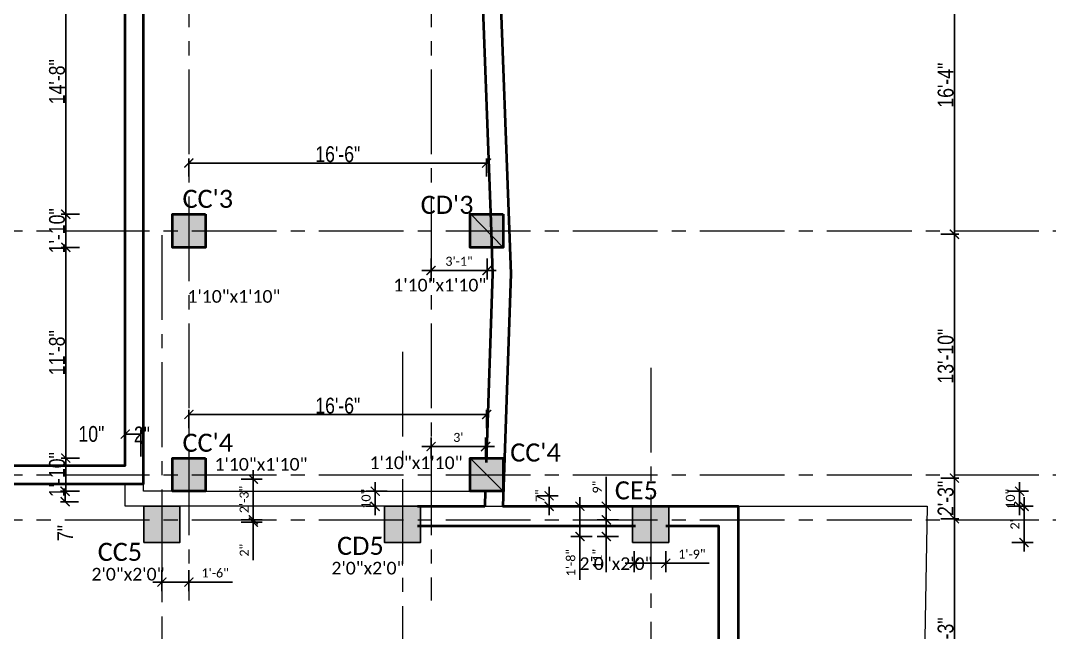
# Model space of a CAD drawing. Header units: inches. Extents: x 0 to 162649, y -36601 to -26324.
# Drawn here: x 143935 to 144618, y -31536 to -31130 of the extents above; entities that cross this region are included whole.
import ezdxf

# ---------------------------------------------------------------- set-up
doc = ezdxf.new("R2010")
doc.units = ezdxf.units.IN
doc.header["$MEASUREMENT"] = 0
doc.linetypes.add('CENTER2', pattern=[1.125, 0.75, -0.125, 0.125, -0.125])
for name, color, linetype, lineweight in [('dimention', 1, 'Continuous', 13), ('hatch', 252, 'Continuous', 0), ('Line', 31, 'Continuous', 5), ('OL_AR_Center line', 253, 'CENTER2', 13), ('OL_AR_Hatch', 253, 'Continuous', 0), ('OL_AR_Text', 140, 'Continuous', 5), ('OL_AR_WALL', 255, 'Continuous', 40)]:
    doc.layers.add(name, color=color, linetype=linetype, lineweight=lineweight)
doc.styles.add('1-16 Annotative Text', font='calibri.ttf', dxfattribs={"height": 0.0625})
doc.styles.add('1-8 Annotative Text', font='calibri.ttf', dxfattribs={"height": 0.125})
doc.styles.add('Arial', font='arial.ttf', dxfattribs={"width": 0.8})
doc.dimstyles.new('1-16 Annotative Dimension', dxfattribs={"dimtxt": 0.0625, "dimasz": 0.0625, "dimexe": 0.0625, "dimexo": 0.083333, "dimgap": 0.03125, "dimtad": 1, "dimdec": 0, "dimzin": 0, "dimdsep": 46, "dimlunit": 4, "dimtxsty": '1-16 Annotative Text', "dimblk": 'ARCHTICK', "dimcen": 0.0625, "dimdle": 0.0625, "dimadec": 0, "dimazin": 0, "dimtfac": 1, "dimtdec": 0, "dimtofl": 0, "dimtmove": 0, "dimatfit": 3, "dimfxl": 0.083333, "dimfxlon": 1, "dimtolj": 1, "dimtzin": 0, "dimarcsym": 1})
doc.dimstyles.new('Dim_OLA', dxfattribs={"dimscale": 1.5, "dimtxt": 7, "dimasz": 4, "dimexe": 2, "dimexo": 0.5, "dimgap": 0.3, "dimtad": 1, "dimdec": 0, "dimzin": 0, "dimdsep": 46, "dimlunit": 3, "dimtxsty": 'Arial', "dimblk": 'ARCHTICK', "dimcen": 0.05, "dimadec": 0, "dimazin": 0, "dimtfac": 1, "dimtdec": 0, "dimtix": 1, "dimtmove": 2, "dimatfit": 3, "dimldrblk": 'DOT', "dimfxl": 6, "dimfxlon": 1, "dimtolj": 1, "dimtzin": 0, "dimarcsym": 0})

# ---------------------------------------------------------------- blocks, each defined once
blk = doc.blocks.new('_ArchTick')
at = {"color": 0, "linetype": 'ByBlock', "const_width": 0.15}
blk.add_lwpolyline([(-0.5, -0.5), (0.5, 0.5)], dxfattribs=at)
blk = doc.blocks.new('*D608')
at = {"layer": 'Defpoints', "color": 0, "transparency": 16777216}
for p in [(144014.57, -31404.25), (144004.32, -31425.25), (144014.57, -31447.25)]:
    blk.add_point(p, dxfattribs=at)
at = {"layer": 'OL_AR_Text', "color": 0, "lineweight": -2, "transparency": 16777216}
for p, q in [((144004.32, -31413.25), (144004.32, -31401.25)), ((144014.57, -31413.25), (144014.57, -31401.25)), ((144004.32, -31404.25), (144014.57, -31404.25))]:
    blk.add_line(p, q, dxfattribs=at)
at = {"layer": 'OL_AR_Text', "color": 0, "lineweight": -2, "transparency": 16777216, "xscale": 6, "yscale": 6, "zscale": 6, "rotation": 180}
blk.add_blockref('_ArchTick', (144004.32, -31404.25), dxfattribs=at)
at = {"layer": 'OL_AR_Text', "color": 0, "lineweight": -2, "transparency": 16777216, "xscale": 6, "yscale": 6, "zscale": 6}
blk.add_blockref('_ArchTick', (144014.57, -31404.25), dxfattribs=at)
at = {"layer": 'OL_AR_Text', "color": 0, "transparency": 16777216, "insert": (143981.79, -31404.25), "char_height": 10.5, "attachment_point": 5, "style": 'Arial'}
blk.add_mtext('\\A1;10"', dxfattribs=at)
blk = doc.blocks.new('_Dot')
at = {"color": 0, "linetype": 'ByBlock', "lineweight": -2}
blk.add_line((-0.5, 0), (-1, 0), dxfattribs=at)
at = {"color": 0, "linetype": 'ByBlock', "const_width": 0.5}
blk.add_lwpolyline([(-0.25, 0, 1), (0.25, 0, 1)], format="xyb", close=True, dxfattribs=at)
blk = doc.blocks.new('*D609')
at = {"layer": 'Defpoints', "color": 0, "transparency": 16777216}
for p in [(144016.09, -31410.25), (144014.57, -31447.25), (144016.09, -31449.2)]:
    blk.add_point(p, dxfattribs=at)
at = {"layer": 'OL_AR_Text', "color": 0, "lineweight": -2, "transparency": 16777216}
for p, q in [((144014.57, -31419.25), (144014.57, -31407.25)), ((144014.57, -31410.25), (144016.09, -31410.25)), ((144016.09, -31419.25), (144016.09, -31407.25))]:
    blk.add_line(p, q, dxfattribs=at)
at = {"layer": 'OL_AR_Text', "color": 0, "transparency": 16777216, "insert": (144015.33, -31404.53), "char_height": 10.5, "attachment_point": 5, "style": 'Arial'}
blk.add_mtext('\\A1;2"', dxfattribs=at)
blk = doc.blocks.new('*D610')
at = {"layer": 'Defpoints', "color": 0, "transparency": 16777216}
for p in [(143964.33, -31442.25), (144040.09, -31442.25), (144040.09, -31449.2)]:
    blk.add_point(p, dxfattribs=at)
at = {"layer": 'OL_AR_Text', "color": 0, "lineweight": -2, "transparency": 16777216}
for p, q in [((143973.33, -31442.25), (143961.33, -31442.25)), ((143964.33, -31449.2), (143964.33, -31442.25)), ((143973.33, -31449.2), (143961.33, -31449.2))]:
    blk.add_line(p, q, dxfattribs=at)
at = {"layer": 'OL_AR_Text', "color": 0, "lineweight": -2, "transparency": 16777216, "xscale": 6, "yscale": 6, "zscale": 6}
for p, rotation in [((143964.33, -31442.25), 90), ((143964.33, -31449.2), 270)]:
    blk.add_blockref('_ArchTick', p, dxfattribs=dict(at, rotation=rotation))
at = {"layer": 'OL_AR_Text', "color": 0, "transparency": 16777216, "insert": (143964.33, -31470.02), "char_height": 10.5, "attachment_point": 5, "rotation": 90, "style": 'Arial'}
blk.add_mtext('\\A1;7"', dxfattribs=at)
blk = doc.blocks.new('*D611')
at = {"layer": 'Defpoints', "color": 0, "transparency": 16777216}
for p in [(143964.79, -31420.25), (144035.57, -31420.25), (144040.55, -31442.25)]:
    blk.add_point(p, dxfattribs=at)
at = {"layer": 'OL_AR_Text', "color": 0, "lineweight": -2, "transparency": 16777216}
for p, q in [((143973.79, -31420.25), (143961.79, -31420.25)), ((143964.79, -31442.25), (143964.79, -31420.25)), ((143973.79, -31442.25), (143961.79, -31442.25))]:
    blk.add_line(p, q, dxfattribs=at)
at = {"layer": 'OL_AR_Text', "color": 0, "transparency": 16777216, "insert": (143958.98, -31431.25), "char_height": 10.5, "attachment_point": 5, "rotation": 90, "style": 'Arial'}
blk.add_mtext('\\A1;1\'-10"', dxfattribs=at)
blk = doc.blocks.new('*D612')
at = {"layer": 'Defpoints', "color": 0, "transparency": 16777216}
for p in [(143964.79, -31280.25), (144035.57, -31280.25), (144035.57, -31420.25)]:
    blk.add_point(p, dxfattribs=at)
at = {"layer": 'OL_AR_Text', "color": 0, "lineweight": -2, "transparency": 16777216}
for p, q in [((143973.79, -31280.25), (143961.79, -31280.25)), ((143964.79, -31420.25), (143964.79, -31280.25)), ((143973.79, -31420.25), (143961.79, -31420.25))]:
    blk.add_line(p, q, dxfattribs=at)
at = {"layer": 'OL_AR_Text', "color": 0, "lineweight": -2, "transparency": 16777216, "xscale": 6, "yscale": 6, "zscale": 6}
for p, rotation in [((143964.79, -31280.25), 90), ((143964.79, -31420.25), 270)]:
    blk.add_blockref('_ArchTick', p, dxfattribs=dict(at, rotation=rotation))
at = {"layer": 'OL_AR_Text', "color": 0, "transparency": 16777216, "insert": (143958.98, -31350.25), "char_height": 10.5, "attachment_point": 5, "rotation": 90, "style": 'Arial'}
blk.add_mtext('\\A1;11\'-8"', dxfattribs=at)
blk = doc.blocks.new('*D613')
at = {"layer": 'Defpoints', "color": 0, "transparency": 16777216}
for p in [(143964.79, -31258.25), (144035.57, -31258.25), (144035.57, -31280.25)]:
    blk.add_point(p, dxfattribs=at)
at = {"layer": 'OL_AR_Text', "color": 0, "lineweight": -2, "transparency": 16777216}
for p, q in [((143973.79, -31258.25), (143961.79, -31258.25)), ((143964.79, -31280.25), (143964.79, -31258.25)), ((143973.79, -31280.25), (143961.79, -31280.25))]:
    blk.add_line(p, q, dxfattribs=at)
at = {"layer": 'OL_AR_Text', "color": 0, "transparency": 16777216, "insert": (143958.98, -31269.25), "char_height": 10.5, "attachment_point": 5, "rotation": 90, "style": 'Arial'}
blk.add_mtext('\\A1;1\'-10"', dxfattribs=at)
blk = doc.blocks.new('*D614')
at = {"layer": 'Defpoints', "color": 0, "transparency": 16777216}
for p in [(143964.79, -31082.25), (144035.57, -31082.25), (144035.57, -31258.25)]:
    blk.add_point(p, dxfattribs=at)
at = {"layer": 'OL_AR_Text', "color": 0, "lineweight": -2, "transparency": 16777216}
for p, q in [((143973.79, -31082.25), (143961.79, -31082.25)), ((143964.79, -31258.25), (143964.79, -31082.25)), ((143973.79, -31258.25), (143961.79, -31258.25))]:
    blk.add_line(p, q, dxfattribs=at)
at = {"layer": 'OL_AR_Text', "color": 0, "lineweight": -2, "transparency": 16777216, "xscale": 6, "yscale": 6, "zscale": 6}
for p, rotation in [((143964.79, -31082.25), 90), ((143964.79, -31258.25), 270)]:
    blk.add_blockref('_ArchTick', p, dxfattribs=dict(at, rotation=rotation))
at = {"layer": 'OL_AR_Text', "color": 0, "transparency": 16777216, "insert": (143958.98, -31170.25), "char_height": 10.5, "attachment_point": 5, "rotation": 90, "style": 'Arial'}
blk.add_mtext('\\A1;14\'-8"', dxfattribs=at)
blk = doc.blocks.new('*D620')
at = {"layer": 'Defpoints', "color": 0, "transparency": 16777216}
for p in [(144244.34, -31391.25), (144244.34, -31423.25), (144046.57, -31434.25)]:
    blk.add_point(p, dxfattribs=at)
at = {"layer": 'OL_AR_Text', "color": 0, "lineweight": -2, "transparency": 16777216}
for p, q in [((144046.57, -31400.25), (144046.57, -31388.25)), ((144244.34, -31400.25), (144244.34, -31388.25)), ((144046.57, -31391.25), (144244.34, -31391.25))]:
    blk.add_line(p, q, dxfattribs=at)
at = {"layer": 'OL_AR_Text', "color": 0, "lineweight": -2, "transparency": 16777216, "xscale": 6, "yscale": 6, "zscale": 6, "rotation": 180}
blk.add_blockref('_ArchTick', (144046.57, -31391.25), dxfattribs=at)
at = {"layer": 'OL_AR_Text', "color": 0, "lineweight": -2, "transparency": 16777216, "xscale": 6, "yscale": 6, "zscale": 6}
blk.add_blockref('_ArchTick', (144244.34, -31391.25), dxfattribs=at)
at = {"layer": 'OL_AR_Text', "color": 0, "transparency": 16777216, "insert": (144145.46, -31385.44), "char_height": 10.5, "attachment_point": 5, "style": 'Arial'}
blk.add_mtext('\\A1;16\'-6"', dxfattribs=at)
blk = doc.blocks.new('*D621')
at = {"layer": 'Defpoints', "color": 0, "transparency": 16777216}
for p in [(144244.34, -31224.25), (144244.34, -31258.25), (144046.57, -31269.25)]:
    blk.add_point(p, dxfattribs=at)
at = {"layer": 'OL_AR_Text', "color": 0, "lineweight": -2, "transparency": 16777216}
for p, q in [((144046.57, -31233.25), (144046.57, -31221.25)), ((144046.57, -31224.25), (144244.34, -31224.25)), ((144244.34, -31233.25), (144244.34, -31221.25))]:
    blk.add_line(p, q, dxfattribs=at)
at = {"layer": 'OL_AR_Text', "color": 0, "lineweight": -2, "transparency": 16777216, "xscale": 6, "yscale": 6, "zscale": 6, "rotation": 180}
blk.add_blockref('_ArchTick', (144046.57, -31224.25), dxfattribs=at)
at = {"layer": 'OL_AR_Text', "color": 0, "lineweight": -2, "transparency": 16777216, "xscale": 6, "yscale": 6, "zscale": 6}
blk.add_blockref('_ArchTick', (144244.34, -31224.25), dxfattribs=at)
at = {"layer": 'OL_AR_Text', "color": 0, "transparency": 16777216, "insert": (144145.46, -31218.44), "char_height": 10.5, "attachment_point": 5, "style": 'Arial'}
blk.add_mtext('\\A1;16\'-6"', dxfattribs=at)
blk = doc.blocks.new('*D625')
at = {"layer": 'Defpoints', "color": 0, "transparency": 16777216}
for p in [(144046.57, -31434.25), (144028.63, -31461.25), (144046.57, -31502.61)]:
    blk.add_point(p, dxfattribs=at)
at = {"layer": 'dimention', "color": 0, "lineweight": -2, "transparency": 16777216}
for p, q in [((144028.63, -31494.61), (144028.63, -31508.61)), ((144046.57, -31494.61), (144046.57, -31508.61)), ((144022.63, -31502.61), (144046.57, -31502.61)), ((144046.57, -31502.61), (144075.41, -31502.61))]:
    blk.add_line(p, q, dxfattribs=at)
at = {"layer": 'dimention', "color": 0, "lineweight": -2, "transparency": 16777216, "xscale": 6, "yscale": 6, "zscale": 6, "rotation": 180}
blk.add_blockref('_ArchTick', (144028.63, -31502.61), dxfattribs=at)
at = {"layer": 'dimention', "color": 0, "lineweight": -2, "transparency": 16777216, "xscale": 6, "yscale": 6, "zscale": 6}
blk.add_blockref('_ArchTick', (144046.57, -31502.61), dxfattribs=at)
at = {"layer": 'dimention', "color": 0, "transparency": 16777216, "insert": (144063.99, -31496.54), "char_height": 6, "attachment_point": 5, "style": '1-16 Annotative Text'}
blk.add_mtext('\\A1;1\'-6"', dxfattribs=at)
blk = doc.blocks.new('*D626')
at = {"layer": 'Defpoints', "color": 0, "transparency": 16777216}
for p in [(144233.34, -31442.25), (144170.33, -31452.25), (144176.42, -31452.25)]:
    blk.add_point(p, dxfattribs=at)
at = {"layer": 'dimention', "color": 0, "lineweight": -2, "transparency": 16777216}
for p, q in [((144170.33, -31436.25), (144170.33, -31458.25)), ((144178.33, -31442.25), (144164.33, -31442.25)), ((144170.33, -31452.25), (144164.33, -31452.25))]:
    blk.add_line(p, q, dxfattribs=at)
at = {"layer": 'dimention', "color": 0, "lineweight": -2, "transparency": 16777216, "xscale": 6, "yscale": 6, "zscale": 6}
for p, rotation in [((144170.33, -31442.25), 90), ((144170.33, -31452.25), 270)]:
    blk.add_blockref('_ArchTick', p, dxfattribs=dict(at, rotation=rotation))
at = {"layer": 'dimention', "color": 0, "transparency": 16777216, "insert": (144164.26, -31447.25), "char_height": 6, "attachment_point": 5, "rotation": 90, "style": '1-16 Annotative Text'}
blk.add_mtext('\\A1;10"', dxfattribs=at)
blk = doc.blocks.new('*D628')
at = {"layer": 'Defpoints', "color": 0, "transparency": 16777216}
for p in [(144207.39, -31269.25), (144244.61, -31269.25), (144244.61, -31295.61)]:
    blk.add_point(p, dxfattribs=at)
at = {"layer": 'dimention', "color": 0, "lineweight": -2, "transparency": 16777216}
for p, q in [((144207.39, -31287.61), (144207.39, -31301.61)), ((144244.61, -31287.61), (144244.61, -31301.61)), ((144201.39, -31295.61), (144250.61, -31295.61))]:
    blk.add_line(p, q, dxfattribs=at)
at = {"layer": 'dimention', "color": 0, "lineweight": -2, "transparency": 16777216, "xscale": 6, "yscale": 6, "zscale": 6, "rotation": 180}
blk.add_blockref('_ArchTick', (144207.39, -31295.61), dxfattribs=at)
at = {"layer": 'dimention', "color": 0, "lineweight": -2, "transparency": 16777216, "xscale": 6, "yscale": 6, "zscale": 6}
blk.add_blockref('_ArchTick', (144244.61, -31295.61), dxfattribs=at)
at = {"layer": 'dimention', "color": 0, "transparency": 16777216, "insert": (144226, -31289.54), "char_height": 6, "attachment_point": 5, "style": '1-16 Annotative Text'}
blk.add_mtext('\\A1;3\'-1"', dxfattribs=at)
blk = doc.blocks.new('*D629')
at = {"layer": 'Defpoints', "color": 0, "transparency": 16777216}
for p in [(144243.64, -31412.61), (144207.39, -31431.25), (144243.64, -31434.25)]:
    blk.add_point(p, dxfattribs=at)
at = {"layer": 'dimention', "color": 0, "lineweight": -2, "transparency": 16777216}
for p, q in [((144207.39, -31420.61), (144207.39, -31406.61)), ((144243.64, -31420.61), (144243.64, -31406.61)), ((144201.39, -31412.61), (144249.64, -31412.61))]:
    blk.add_line(p, q, dxfattribs=at)
at = {"layer": 'dimention', "color": 0, "lineweight": -2, "transparency": 16777216, "xscale": 6, "yscale": 6, "zscale": 6, "rotation": 180}
blk.add_blockref('_ArchTick', (144207.39, -31412.61), dxfattribs=at)
at = {"layer": 'dimention', "color": 0, "lineweight": -2, "transparency": 16777216, "xscale": 6, "yscale": 6, "zscale": 6}
blk.add_blockref('_ArchTick', (144243.64, -31412.61), dxfattribs=at)
at = {"layer": 'dimention', "color": 0, "transparency": 16777216, "insert": (144225.52, -31406.54), "char_height": 6, "attachment_point": 5, "style": '1-16 Annotative Text'}
blk.add_mtext("\\A1;3'", dxfattribs=at)
blk = doc.blocks.new('*D630')
at = {"layer": 'Defpoints', "color": 0, "transparency": 16777216}
for p in [(144046.57, -31434.25), (144089.33, -31434.25), (144028.63, -31461.25)]:
    blk.add_point(p, dxfattribs=at)
at = {"layer": 'dimention', "color": 0, "lineweight": -2, "transparency": 16777216}
for p, q in [((144089.33, -31467.25), (144089.33, -31428.25)), ((144081.33, -31434.25), (144095.33, -31434.25)), ((144081.33, -31461.25), (144095.33, -31461.25))]:
    blk.add_line(p, q, dxfattribs=at)
at = {"layer": 'dimention', "color": 0, "lineweight": -2, "transparency": 16777216, "xscale": 6, "yscale": 6, "zscale": 6}
for p, rotation in [((144089.33, -31434.25), 90), ((144089.33, -31461.25), 270)]:
    blk.add_blockref('_ArchTick', p, dxfattribs=dict(at, rotation=rotation))
at = {"layer": 'dimention', "color": 0, "transparency": 16777216, "insert": (144083.26, -31447.75), "char_height": 6, "attachment_point": 5, "rotation": 90, "style": '1-16 Annotative Text'}
blk.add_mtext('\\A1;2\'-3"', dxfattribs=at)
blk = doc.blocks.new('*D631')
at = {"layer": 'Defpoints', "color": 0, "transparency": 16777216}
for p in [(144028.63, -31461.25), (144028.63, -31462.77), (144089.33, -31462.77)]:
    blk.add_point(p, dxfattribs=at)
at = {"layer": 'dimention', "color": 0, "lineweight": -2, "transparency": 16777216}
for p, q in [((144089.33, -31461.25), (144089.33, -31455.25)), ((144081.33, -31461.25), (144095.33, -31461.25)), ((144081.33, -31462.77), (144095.33, -31462.77)), ((144089.33, -31462.77), (144089.33, -31488.11))]:
    blk.add_line(p, q, dxfattribs=at)
at = {"layer": 'dimention', "color": 0, "lineweight": -2, "transparency": 16777216, "xscale": 6, "yscale": 6, "zscale": 6}
for p, rotation in [((144089.33, -31461.25), 270), ((144089.33, -31462.77), 90)]:
    blk.add_blockref('_ArchTick', p, dxfattribs=dict(at, rotation=rotation))
at = {"layer": 'dimention', "color": 0, "transparency": 16777216, "insert": (144083.3, -31481.44), "char_height": 6, "attachment_point": 5, "rotation": 90, "style": '1-16 Annotative Text'}
blk.add_mtext('\\A1;2"', dxfattribs=at)
blk = doc.blocks.new('*D632')
at = {"layer": 'Defpoints', "color": 0, "transparency": 16777216}
for p in [(144323.83, -31452.25), (144353.26, -31452.25), (144353.33, -31461.25)]:
    blk.add_point(p, dxfattribs=at)
at = {"layer": 'dimention', "color": 0, "lineweight": -2, "transparency": 16777216}
for p, q in [((144323.83, -31452.25), (144323.83, -31432.76)), ((144331.83, -31452.25), (144317.83, -31452.25)), ((144323.83, -31467.25), (144323.83, -31452.25)), ((144331.83, -31461.25), (144317.83, -31461.25))]:
    blk.add_line(p, q, dxfattribs=at)
at = {"layer": 'dimention', "color": 0, "lineweight": -2, "transparency": 16777216, "xscale": 6, "yscale": 6, "zscale": 6}
for p, rotation in [((144323.83, -31452.25), 90), ((144323.83, -31461.25), 270)]:
    blk.add_blockref('_ArchTick', p, dxfattribs=dict(at, rotation=rotation))
at = {"layer": 'dimention', "color": 0, "transparency": 16777216, "insert": (144317.76, -31439.51), "char_height": 6, "attachment_point": 5, "rotation": 90, "style": '1-16 Annotative Text'}
blk.add_mtext('\\A1;9"', dxfattribs=at)
blk = doc.blocks.new('*D641')
at = {"layer": 'Defpoints', "color": 0, "transparency": 16777216}
for p in [(144343.26, -31452.25), (144306.33, -31472.25), (144343.26, -31472.25)]:
    blk.add_point(p, dxfattribs=at)
at = {"layer": 'dimention', "color": 0, "lineweight": -2, "transparency": 16777216}
for p, q in [((144306.33, -31446.25), (144306.33, -31472.25)), ((144314.33, -31452.25), (144300.33, -31452.25)), ((144314.33, -31472.25), (144300.33, -31472.25)), ((144306.33, -31472.25), (144306.33, -31501.08))]:
    blk.add_line(p, q, dxfattribs=at)
at = {"layer": 'dimention', "color": 0, "lineweight": -2, "transparency": 16777216, "xscale": 6, "yscale": 6, "zscale": 6}
for p, rotation in [((144306.33, -31452.25), 90), ((144306.33, -31472.25), 270)]:
    blk.add_blockref('_ArchTick', p, dxfattribs=dict(at, rotation=rotation))
at = {"layer": 'dimention', "color": 0, "transparency": 16777216, "insert": (144300.26, -31489.67), "char_height": 6, "attachment_point": 5, "rotation": 90, "style": '1-16 Annotative Text'}
blk.add_mtext('\\A1;1\'-8"', dxfattribs=at)
blk = doc.blocks.new('*D642')
at = {"layer": 'Defpoints', "color": 0, "transparency": 16777216}
for p in [(144343.26, -31461.25), (144323.83, -31472.25), (144343.26, -31472.25)]:
    blk.add_point(p, dxfattribs=at)
at = {"layer": 'dimention', "color": 0, "lineweight": -2, "transparency": 16777216}
for p, q in [((144323.83, -31455.25), (144323.83, -31472.25)), ((144331.83, -31461.25), (144317.83, -31461.25)), ((144331.83, -31472.25), (144317.83, -31472.25)), ((144323.83, -31472.25), (144323.83, -31496.1))]:
    blk.add_line(p, q, dxfattribs=at)
at = {"layer": 'dimention', "color": 0, "lineweight": -2, "transparency": 16777216, "xscale": 6, "yscale": 6, "zscale": 6}
for p, rotation in [((144323.83, -31461.25), 90), ((144323.83, -31472.25), 270)]:
    blk.add_blockref('_ArchTick', p, dxfattribs=dict(at, rotation=rotation))
at = {"layer": 'dimention', "color": 0, "transparency": 16777216, "insert": (144317.82, -31487.18), "char_height": 6, "attachment_point": 5, "rotation": 90, "style": '1-16 Annotative Text'}
blk.add_mtext('\\A1;11"', dxfattribs=at)
blk = doc.blocks.new('*D643')
at = {"layer": 'Defpoints', "color": 0, "transparency": 16777216}
for p in [(144342.33, -31472.25), (144363.26, -31472.25), (144363.26, -31490.11)]:
    blk.add_point(p, dxfattribs=at)
at = {"layer": 'dimention', "color": 0, "lineweight": -2, "transparency": 16777216}
for p, q in [((144342.33, -31482.11), (144342.33, -31496.11)), ((144363.26, -31482.11), (144363.26, -31496.11)), ((144336.33, -31490.11), (144363.26, -31490.11)), ((144363.26, -31490.11), (144392.09, -31490.11))]:
    blk.add_line(p, q, dxfattribs=at)
at = {"layer": 'dimention', "color": 0, "lineweight": -2, "transparency": 16777216, "xscale": 6, "yscale": 6, "zscale": 6, "rotation": 180}
blk.add_blockref('_ArchTick', (144342.33, -31490.11), dxfattribs=at)
at = {"layer": 'dimention', "color": 0, "lineweight": -2, "transparency": 16777216, "xscale": 6, "yscale": 6, "zscale": 6}
blk.add_blockref('_ArchTick', (144363.26, -31490.11), dxfattribs=at)
at = {"layer": 'dimention', "color": 0, "transparency": 16777216, "insert": (144380.67, -31484.04), "char_height": 6, "attachment_point": 5, "style": '1-16 Annotative Text'}
blk.add_mtext('\\A1;1\'-9"', dxfattribs=at)
blk = doc.blocks.new('*D644')
at = {"layer": 'Defpoints', "color": 0, "transparency": 16777216}
for p in [(144255.34, -31445.25), (144285.83, -31452.25), (144343.26, -31452.25)]:
    blk.add_point(p, dxfattribs=at)
at = {"layer": 'dimention', "color": 0, "lineweight": -2, "transparency": 16777216}
for p, q in [((144285.83, -31439.25), (144285.83, -31458.25)), ((144277.83, -31445.25), (144291.83, -31445.25)), ((144293.83, -31452.25), (144279.83, -31452.25))]:
    blk.add_line(p, q, dxfattribs=at)
at = {"layer": 'dimention', "color": 0, "lineweight": -2, "transparency": 16777216, "xscale": 6, "yscale": 6, "zscale": 6}
for p, rotation in [((144285.83, -31445.25), 90), ((144285.83, -31452.25), 270)]:
    blk.add_blockref('_ArchTick', p, dxfattribs=dict(at, rotation=rotation))
at = {"layer": 'dimention', "color": 0, "transparency": 16777216, "insert": (144279.82, -31445.25), "char_height": 6, "attachment_point": 5, "rotation": 90, "style": '1-16 Annotative Text'}
blk.add_mtext('\\A1;7"', dxfattribs=at)
blk = doc.blocks.new('*D707')
at = {"layer": 'Defpoints', "color": 0, "transparency": 16777216}
for p in [(0, -31503.63), (153571.7, -31503.63), (153473.86, -31684.57)]:
    blk.add_point(p, dxfattribs=at)
at = {"layer": 'dimention', "color": 0, "lineweight": -2, "transparency": 16777216}
for p, q in [((153571.7, -31690.57), (153571.7, -31497.63)), ((153563.7, -31503.63), (153577.7, -31503.63)), ((153563.7, -31684.57), (153577.7, -31684.57))]:
    blk.add_line(p, q, dxfattribs=at)
at = {"layer": 'dimention', "color": 0, "lineweight": -2, "transparency": 16777216, "xscale": 6, "yscale": 6, "zscale": 6}
for p, rotation in [((153571.7, -31503.63), 90), ((153571.7, -31684.57), 270)]:
    blk.add_blockref('_ArchTick', p, dxfattribs=dict(at, rotation=rotation))
at = {"layer": 'dimention', "color": 0, "transparency": 16777216, "insert": (153565.65, -31594.1), "char_height": 6, "attachment_point": 5, "rotation": 90, "style": '1-16 Annotative Text'}
blk.add_mtext('\\A1;15\'-1"', dxfattribs=at)
blk = doc.blocks.new('*D712')
at = {"layer": 'Defpoints', "color": 0, "transparency": 16777216}
for p in [(144365.33, -31452.25), (144601.29, -31452.25), (144365.33, -31476.25)]:
    blk.add_point(p, dxfattribs=at)
at = {"layer": 'dimention', "color": 0, "lineweight": -2, "transparency": 16777216}
for p, q in [((144601.29, -31482.25), (144601.29, -31446.25)), ((144593.29, -31452.25), (144607.29, -31452.25)), ((144593.29, -31476.25), (144607.29, -31476.25))]:
    blk.add_line(p, q, dxfattribs=at)
at = {"layer": 'dimention', "color": 0, "lineweight": -2, "transparency": 16777216, "xscale": 6, "yscale": 6, "zscale": 6}
for p, rotation in [((144601.29, -31452.25), 90), ((144601.29, -31476.25), 270)]:
    blk.add_blockref('_ArchTick', p, dxfattribs=dict(at, rotation=rotation))
at = {"layer": 'dimention', "color": 0, "transparency": 16777216, "insert": (144595.26, -31464.25), "char_height": 6, "attachment_point": 5, "rotation": 90, "style": '1-16 Annotative Text'}
blk.add_mtext("\\A1;2'", dxfattribs=at)
blk = doc.blocks.new('*D713')
at = {"layer": 'Defpoints', "color": 0, "transparency": 16777216}
for p in [(144255.34, -31442.25), (144598.33, -31442.25), (144411.33, -31452.25)]:
    blk.add_point(p, dxfattribs=at)
at = {"layer": 'dimention', "color": 0, "lineweight": -2, "transparency": 16777216}
for p, q in [((144598.33, -31458.25), (144598.33, -31436.25)), ((144590.33, -31442.25), (144604.33, -31442.25)), ((144590.33, -31452.25), (144604.33, -31452.25))]:
    blk.add_line(p, q, dxfattribs=at)
at = {"layer": 'dimention', "color": 0, "lineweight": -2, "transparency": 16777216, "xscale": 6, "yscale": 6, "zscale": 6}
for p, rotation in [((144598.33, -31442.25), 90), ((144598.33, -31452.25), 270)]:
    blk.add_blockref('_ArchTick', p, dxfattribs=dict(at, rotation=rotation))
at = {"layer": 'dimention', "color": 0, "transparency": 16777216, "insert": (144592.26, -31447.25), "char_height": 6, "attachment_point": 5, "rotation": 90, "style": '1-16 Annotative Text'}
blk.add_mtext('\\A1;10"', dxfattribs=at)
blk = doc.blocks.new('*D1337')
at = {"layer": 'Defpoints', "color": 0, "transparency": 16777216}
for p in [(143441.41, -31271.53), (144035.57, -31271.53), (143461.65, -31433.53)]:
    blk.add_point(p, dxfattribs=at)
at = {"layer": 'OL_AR_Text', "color": 0, "lineweight": -2, "transparency": 16777216}
for p, q in [((143450.41, -31271.53), (143438.41, -31271.53)), ((143441.41, -31433.53), (143441.41, -31271.53)), ((143450.41, -31433.53), (143438.41, -31433.53))]:
    blk.add_line(p, q, dxfattribs=at)
at = {"layer": 'OL_AR_Text', "color": 0, "lineweight": -2, "transparency": 16777216, "xscale": 6, "yscale": 6, "zscale": 6}
for p, rotation in [((143441.41, -31271.53), 90), ((143441.41, -31433.53), 270)]:
    blk.add_blockref('_ArchTick', p, dxfattribs=dict(at, rotation=rotation))
at = {"layer": 'OL_AR_Text', "color": 0, "transparency": 16777216, "insert": (143435.6, -31352.53), "char_height": 10.5, "attachment_point": 5, "rotation": 90, "style": 'Arial'}
blk.add_mtext('\\A1;13\'-10"', dxfattribs=at)
blk = doc.blocks.new('*D1338')
at = {"layer": 'Defpoints', "color": 0, "transparency": 16777216}
for p in [(143441.41, -31073.52), (144035.32, -31073.52), (144035.57, -31271.53)]:
    blk.add_point(p, dxfattribs=at)
at = {"layer": 'OL_AR_Text', "color": 0, "lineweight": -2, "transparency": 16777216}
for p, q in [((143450.41, -31073.52), (143438.41, -31073.52)), ((143441.41, -31271.53), (143441.41, -31073.52)), ((143450.41, -31271.53), (143438.41, -31271.53))]:
    blk.add_line(p, q, dxfattribs=at)
at = {"layer": 'OL_AR_Text', "color": 0, "lineweight": -2, "transparency": 16777216, "xscale": 6, "yscale": 6, "zscale": 6}
for p, rotation in [((143441.41, -31073.52), 90), ((143441.41, -31271.53), 270)]:
    blk.add_blockref('_ArchTick', p, dxfattribs=dict(at, rotation=rotation))
at = {"layer": 'OL_AR_Text', "color": 0, "transparency": 16777216, "insert": (143435.6, -31172.53), "char_height": 10.5, "attachment_point": 5, "rotation": 90, "style": 'Arial'}
blk.add_mtext('\\A1;16\'-4"', dxfattribs=at)
blk = doc.blocks.new('*D1340')
at = {"layer": 'Defpoints', "color": 0, "transparency": 16777216}
for p in [(144255.69, -31433.53), (144555.07, -31433.53), (144363.26, -31460.53)]:
    blk.add_point(p, dxfattribs=at)
at = {"layer": 'OL_AR_Text', "color": 0, "lineweight": -2, "transparency": 16777216}
for p, q in [((144546.07, -31433.53), (144558.07, -31433.53)), ((144555.07, -31460.53), (144555.07, -31433.53)), ((144546.07, -31460.53), (144558.07, -31460.53))]:
    blk.add_line(p, q, dxfattribs=at)
at = {"layer": 'OL_AR_Text', "color": 0, "lineweight": -2, "transparency": 16777216, "xscale": 6, "yscale": 6, "zscale": 6}
for p, rotation in [((144555.07, -31433.53), 90), ((144555.07, -31460.53), 270)]:
    blk.add_blockref('_ArchTick', p, dxfattribs=dict(at, rotation=rotation))
at = {"layer": 'OL_AR_Text', "color": 0, "transparency": 16777216, "insert": (144549.25, -31447.03), "char_height": 10.5, "width": 22.4726, "attachment_point": 5, "rotation": 90, "style": 'Arial'}
blk.add_mtext('\\A1;2\'-3"', dxfattribs=at)
blk = doc.blocks.new('*D1341')
at = {"layer": 'Defpoints', "color": 0, "transparency": 16777216}
for p in [(144253.34, -31271.53), (144555.07, -31271.53), (144255.69, -31433.53)]:
    blk.add_point(p, dxfattribs=at)
at = {"layer": 'OL_AR_Text', "color": 0, "lineweight": -2, "transparency": 16777216}
for p, q in [((144546.07, -31271.53), (144558.07, -31271.53)), ((144555.07, -31433.53), (144555.07, -31271.53)), ((144546.07, -31433.53), (144558.07, -31433.53))]:
    blk.add_line(p, q, dxfattribs=at)
at = {"layer": 'OL_AR_Text', "color": 0, "lineweight": -2, "transparency": 16777216, "xscale": 6, "yscale": 6, "zscale": 6}
for p, rotation in [((144555.07, -31271.53), 90), ((144555.07, -31433.53), 270)]:
    blk.add_blockref('_ArchTick', p, dxfattribs=dict(at, rotation=rotation))
at = {"layer": 'OL_AR_Text', "color": 0, "transparency": 16777216, "insert": (144549.25, -31352.53), "char_height": 10.5, "attachment_point": 5, "rotation": 90, "style": 'Arial'}
blk.add_mtext('\\A1;13\'-10"', dxfattribs=at)
blk = doc.blocks.new('*D1322')
at = {"layer": 'Defpoints', "color": 0, "transparency": 16777216}
for p in [(144232.85, -31073.52), (144555.07, -31073.52), (144253.34, -31271.53)]:
    blk.add_point(p, dxfattribs=at)
at = {"layer": 'OL_AR_Text', "color": 0, "lineweight": -2, "transparency": 16777216}
for p, q in [((144546.07, -31073.52), (144558.07, -31073.52)), ((144555.07, -31271.53), (144555.07, -31073.52)), ((144546.07, -31271.53), (144558.07, -31271.53))]:
    blk.add_line(p, q, dxfattribs=at)
at = {"layer": 'OL_AR_Text', "color": 0, "lineweight": -2, "transparency": 16777216, "xscale": 6, "yscale": 6, "zscale": 6}
for p, rotation in [((144555.07, -31073.52), 90), ((144555.07, -31271.53), 270)]:
    blk.add_blockref('_ArchTick', p, dxfattribs=dict(at, rotation=rotation))
at = {"layer": 'OL_AR_Text', "color": 0, "transparency": 16777216, "insert": (144549.26, -31172.53), "char_height": 10.5, "attachment_point": 5, "rotation": 90, "style": 'Arial'}
blk.add_mtext('\\A1;16\'-4"', dxfattribs=at)
blk = doc.blocks.new('*D1327')
at = {"layer": 'Defpoints', "color": 0, "transparency": 16777216}
for p in [(144046.57, -30833.41), (144046.57, -30864.34), (143788.63, -31450.53)]:
    blk.add_point(p, dxfattribs=at)
at = {"layer": 'OL_AR_Text', "color": 0, "lineweight": -2, "transparency": 16777216}
for p, q in [((143788.63, -30842.41), (143788.63, -30830.41)), ((143788.63, -30833.41), (144046.57, -30833.41)), ((144046.57, -30842.41), (144046.57, -30830.41))]:
    blk.add_line(p, q, dxfattribs=at)
at = {"layer": 'OL_AR_Text', "color": 0, "lineweight": -2, "transparency": 16777216, "xscale": 6, "yscale": 6, "zscale": 6, "rotation": 180}
blk.add_blockref('_ArchTick', (143788.63, -30833.41), dxfattribs=at)
at = {"layer": 'OL_AR_Text', "color": 0, "lineweight": -2, "transparency": 16777216, "xscale": 6, "yscale": 6, "zscale": 6}
blk.add_blockref('_ArchTick', (144046.57, -30833.41), dxfattribs=at)
at = {"layer": 'OL_AR_Text', "color": 0, "transparency": 16777216, "insert": (143917.6, -30827.6), "char_height": 10.5, "attachment_point": 5, "style": 'Arial'}
blk.add_mtext('\\A1;21\'-9"', dxfattribs=at)
blk = doc.blocks.new('*D1330')
at = {"layer": 'Defpoints', "color": 0, "transparency": 16777216}
for p in [(144365.26, -31460.53), (144555.07, -31460.53), (144363.26, -31621.47)]:
    blk.add_point(p, dxfattribs=at)
at = {"layer": 'OL_AR_Text', "color": 0, "lineweight": -2, "transparency": 16777216}
for p, q in [((144546.07, -31460.53), (144558.07, -31460.53)), ((144555.07, -31621.47), (144555.07, -31460.53)), ((144546.07, -31621.47), (144558.07, -31621.47))]:
    blk.add_line(p, q, dxfattribs=at)
at = {"layer": 'OL_AR_Text', "color": 0, "lineweight": -2, "transparency": 16777216, "xscale": 6, "yscale": 6, "zscale": 6}
for p, rotation in [((144555.07, -31460.53), 90), ((144555.07, -31621.47), 270)]:
    blk.add_blockref('_ArchTick', p, dxfattribs=dict(at, rotation=rotation))
at = {"layer": 'OL_AR_Text', "color": 0, "transparency": 16777216, "insert": (144549.25, -31541), "char_height": 10.5, "attachment_point": 5, "rotation": 90, "style": 'Arial'}
blk.add_mtext('\\A1;13\'-3"', dxfattribs=at)

msp = doc.modelspace()

# ---------------------------------------------------------------- hatches: boundary and pattern name
at = {"layer": 'hatch'}
h = msp.add_hatch(color=256, dxfattribs=at)
h.dxf.hatch_style = 1
h.paths.add_polyline_path([(144040.63, -31452.25), (144040.63, -31476.25), (144016.63, -31476.25), (144016.63, -31452.25)])
h = msp.add_hatch(color=256, dxfattribs=at)
h.dxf.hatch_style = 1
h.paths.add_polyline_path([(144200.42, -31452.25), (144200.42, -31476.25), (144176.42, -31476.25), (144176.42, -31452.25)])
h = msp.add_hatch(color=256, dxfattribs=at)
h.dxf.hatch_style = 1
h.paths.add_polyline_path([(144365.33, -31452.25), (144365.33, -31476.25), (144341.33, -31476.25), (144341.33, -31452.25)])
at = {"layer": 'OL_AR_Text'}
h = msp.add_hatch(color=256, dxfattribs=at)
h.dxf.hatch_style = 1
h.paths.add_polyline_path([(144057.57, -31258.25), (144057.57, -31280.25), (144035.57, -31280.25), (144035.57, -31258.25)])
h = msp.add_hatch(color=256, dxfattribs=at)
h.dxf.hatch_style = 1
h.paths.add_polyline_path([(144255.34, -31258.25), (144255.34, -31280.25), (144233.34, -31280.25), (144233.34, -31258.25)])
h = msp.add_hatch(color=256, dxfattribs=at)
h.dxf.hatch_style = 1
h.paths.add_polyline_path([(144057.57, -31420.25), (144057.57, -31442.25), (144035.57, -31442.25), (144035.57, -31420.25)])
h = msp.add_hatch(color=256, dxfattribs=at)
h.dxf.hatch_style = 1
h.paths.add_polyline_path([(144255.34, -31420.25), (144255.34, -31442.25), (144233.34, -31442.25), (144233.34, -31420.25)])

# ---------------------------------------------------------------- linework, layer by layer
for points in [[(144040.63, -31452.25), (144040.63, -31476.25), (144016.63, -31476.25), (144016.63, -31452.25), (144040.63, -31452.25)], [(144200.42, -31452.25), (144200.42, -31476.25), (144176.42, -31476.25), (144176.42, -31452.25), (144200.42, -31452.25)], [(144365.33, -31452.25), (144365.33, -31476.25), (144341.33, -31476.25), (144341.33, -31452.25), (144365.33, -31452.25)]]:
    msp.add_lwpolyline(points)
at = {"layer": 'dimention'}
for p, q in [((144233.94, -31258.31), (144255.34, -31280.25)), ((144233.34, -31420.25), (144255.27, -31442.25)), ((144004.32, -31452.25), (144004.32, -31437.25)), ((144016.32, -31442.25), (144016.32, -31437.25)), ((144035.57, -31442.25), (144016.32, -31442.25)), ((144035.57, -31442.25), (144255.34, -31442.25)), ((144016.63, -31452.25), (144004.32, -31452.25)), ((144176.42, -31452.25), (144040.09, -31452.25)), ((144243.03, -31452.25), (144255.03, -31452.25))]:
    msp.add_line(p, q, dxfattribs=at)
at = {"layer": 'Line'}
msp.add_lwpolyline([(144235.1, -31067.97), (144235.1, -31067.97), (144251.78, -31066.94), (144260.34, -31297.93), (144255.03, -31452.25), (144411.33, -31452.25), (144411.33, -31828.53), (144128.36, -31826.15), (144118.32, -32108.99), (143460.46, -32124.41), (143461.67, -31425.25), (144004.32, -31425.25), (144004.32, -30862.25), (144218.39, -30862.25), (144235.1, -31067.97)], dxfattribs=at)
at = {"layer": 'OL_AR_Center line', "ltscale": 75}
for p, q in [((144046.57, -30740.25), (144046.57, -31514.73)), ((144046.57, -30740.25), (144046.57, -31514.73)), ((144207.39, -30740.25), (144207.39, -31514.73)), ((143289.17, -31269.25), (144684.65, -31269.25)), ((144028.63, -31272.25), (144028.63, -32259.09)), ((144028.63, -31272.25), (144028.63, -32259.09)), ((144188.42, -31349.75), (144188.42, -32259.09)), ((144353.33, -31360.25), (144353.33, -32259.09)), ((143289.17, -31431.25), (144684.65, -31431.25)), ((143289.17, -31461.25), (144684.65, -31461.25)), ((143289.17, -31461.25), (144684.65, -31461.25))]:
    msp.add_line(p, q, dxfattribs=at)
at = {"layer": 'OL_AR_Hatch'}
msp.add_lwpolyline([(144411.33, -31452.25), (144536.91, -31452.25), (144530.27, -31829.19), (144411.33, -31828.53)], dxfattribs=at)
at = {"layer": 'OL_AR_WALL'}
msp.add_line((144198.34, -31452.25), (144243.03, -31452.25), dxfattribs=at)
for points in [[(144128.36, -31826.15), (144128.36, -31826.15), (144118.31, -32110.31), (143460.46, -32124.41), (143461.67, -31425.25), (144004.32, -31425.25), (144004.32, -30862.25)], [(144116.78, -31814.06), (144106.71, -32098.56), (143472.48, -32112.14), (143473.65, -31437.25), (144016.32, -31437.25), (144016.32, -30875.25), (144035.57, -30875.25)], [(144235.1, -31067.97), (144235.1, -31067.97), (144251.78, -31066.94), (144260.34, -31297.93), (144255.03, -31452.25), (144411.33, -31452.25), (144411.33, -31619.57)], [(144235.1, -31080), (144240.24, -31079.68), (144247.05, -31263.36)], [(144057.57, -31258.25), (144057.57, -31280.25), (144035.57, -31280.25), (144035.57, -31258.25), (144057.57, -31258.25)], [(144057.57, -31258.25), (144057.57, -31280.25), (144035.57, -31280.25), (144035.57, -31258.25), (144057.57, -31258.25)], [(144255.34, -31258.25), (144255.34, -31280.25), (144233.34, -31280.25), (144233.34, -31258.25), (144255.34, -31258.25)], [(144255.34, -31258.25), (144255.34, -31280.25), (144233.34, -31280.25), (144233.34, -31258.25), (144255.34, -31258.25)], [(144247.05, -31263.36), (144248.33, -31297.95), (144244.02, -31423.25)], [(144057.57, -31420.25), (144057.57, -31442.25), (144035.57, -31442.25), (144035.57, -31420.25), (144057.57, -31420.25)], [(144057.57, -31420.25), (144057.57, -31442.25), (144035.57, -31442.25), (144035.57, -31420.25), (144057.57, -31420.25)], [(144255.34, -31420.25), (144255.34, -31442.25), (144233.34, -31442.25), (144233.34, -31420.25), (144255.34, -31420.25)], [(144255.34, -31420.25), (144255.34, -31442.25), (144233.34, -31442.25), (144233.34, -31420.25), (144255.34, -31420.25)], [(144243.37, -31442.25), (144243.03, -31452.25)], [(144198.34, -31465.25), (144343.26, -31465.25)], [(144363.26, -31465.25), (144398.33, -31465.25), (144398.33, -31622.19), (144363.26, -31622.19)]]:
    msp.add_lwpolyline(points, dxfattribs=at)

# ---------------------------------------------------------------- texts
at = {"layer": 'OL_AR_Text', "attachment_point": 1, "style": '1-8 Annotative Text'}
for s, insert, char_height in [("CC'3", (144042.33, -31242.03), 12), ("CD'3", (144200.51, -31246.01), 12), ('1\'10"x1\'10"', (144182.34, -31301.15), 8.4), ('1\'10"x1\'10"', (144045.57, -31308.65), 8.4), ("CC'4", (144042.33, -31404.03), 12), ("CC'4", (144260.01, -31410.51), 12), ('1\'10"x1\'10"', (144063.57, -31420.15), 8.4), ('1\'10"x1\'10"', (144166.57, -31419.15), 8.4), ('CE5', (144329.51, -31435.67), 12), ('CC5', (143986.01, -31476.51), 12), ('CD5', (144145.01, -31472.51), 12), ('2\'0"x2\'0"', (144141.24, -31489.13), 8.4), ('2\'0"x2\'0"', (144306.02, -31486.15), 8.4), ('2\'0"x2\'0"', (143981.86, -31493.15), 8.4)]:
    msp.add_mtext(s, dxfattribs=dict(at, insert=insert, char_height=char_height))

# ---------------------------------------------------------------- dimensions: what is measured, and where the dimension line sits
at = {"layer": 'dimention'}
for base, p1, p2, picture, middle in [((144244.61, -31295.61), (144207.39, -31269.25), (144244.61, -31269.25), '*D628', (144226, -31289.54)), ((144243.64, -31412.61), (144207.39, -31431.25), (144243.64, -31434.25), '*D629', (144225.52, -31406.54)), ((144046.57, -31502.61), (144028.63, -31461.25), (144046.57, -31434.25), '*D625', (144063.99, -31496.54)), ((144363.26, -31490.11), (144342.33, -31472.25), (144363.26, -31472.25), '*D643', (144380.67, -31484.04))]:
    dim = msp.add_linear_dim(base=base, p1=p1, p2=p2, dimstyle='1-16 Annotative Dimension', override={"dimscale": 0, "dimtix": 0, "dimtofl": 0, "dimtmove": 0, "dimatfit": 3}, dxfattribs=at)
    dim.commit()
    dim.dimension.update_dxf_attribs({"geometry": picture, "text_midpoint": middle})
for base, p1, p2, picture, middle in [((144089.33, -31434.25), (144028.63, -31461.25), (144046.57, -31434.25), '*D630', (144083.26, -31447.75)), ((144323.83, -31452.25), (144353.33, -31461.25), (144353.26, -31452.25), '*D632', (144317.76, -31439.51)), ((144306.33, -31472.25), (144343.26, -31452.25), (144343.26, -31472.25), '*D641', (144300.26, -31489.67)), ((144601.29, -31452.25), (144365.33, -31476.25), (144365.33, -31452.25), '*D712', (144595.26, -31464.25)), ((144089.33, -31462.77), (144028.63, -31461.25), (144028.63, -31462.77), '*D631', (144083.3, -31481.44)), ((144323.83, -31472.25), (144343.26, -31461.25), (144343.26, -31472.25), '*D642', (144317.82, -31487.18)), ((153571.7, -31503.63), (153473.86, -31684.57), (0, -31503.63), '*D707', (153565.65, -31594.1))]:
    dim = msp.add_linear_dim(base=base, p1=p1, p2=p2, angle=90, dimstyle='1-16 Annotative Dimension', override={"dimscale": 0, "dimtix": 0, "dimtofl": 0, "dimtmove": 0, "dimatfit": 3}, dxfattribs=at)
    dim.commit()
    dim.dimension.update_dxf_attribs({"geometry": picture, "text_midpoint": middle})
for base, p1, p2, picture, middle in [((144170.33, -31452.25), (144233.34, -31442.25), (144176.42, -31452.25), '*D626', (144170.33, -31447.25)), ((144598.33, -31442.25), (144411.33, -31452.25), (144255.34, -31442.25), '*D713', (144598.33, -31447.25)), ((144285.83, -31452.25), (144255.34, -31445.25), (144343.26, -31452.25), '*D644', (144285.83, -31445.25))]:
    dim = msp.add_linear_dim(base=base, p1=p1, p2=p2, angle=90, dimstyle='1-16 Annotative Dimension', override={"dimscale": 0, "dimtix": 0, "dimtofl": 0, "dimtmove": 0, "dimatfit": 3}, dxfattribs=at)
    dim.commit()
    dim.dimension.update_dxf_attribs({"geometry": picture, "text_midpoint": middle, "dimtype": 128})
at = {"layer": 'OL_AR_Text'}
dim = msp.add_linear_dim(base=(144046.57, -30833.41), p1=(143788.63, -31450.53), p2=(144046.57, -30864.34), text='21\'-9"', dimstyle='Dim_OLA', dxfattribs=at)
dim.commit()
dim.dimension.update_dxf_attribs({"geometry": '*D1327', "text_midpoint": (143917.6, -30827.6)})
for base, p1, p2, text, picture, middle in [((143441.41, -31073.52), (144035.57, -31271.53), (144035.32, -31073.52), '16\'-4"', '*D1338', (143435.6, -31172.53)), ((144555.07, -31073.52), (144253.34, -31271.53), (144232.85, -31073.52), '16\'-4"', '*D1322', (144549.26, -31172.53)), ((143441.41, -31271.53), (143461.65, -31433.53), (144035.57, -31271.53), '13\'-10"', '*D1337', (143435.6, -31352.53)), ((144555.07, -31271.53), (144255.69, -31433.53), (144253.34, -31271.53), '13\'-10"', '*D1341', (144549.25, -31352.53)), ((144555.07, -31460.53), (144363.26, -31621.47), (144365.26, -31460.53), '13\'-3"', '*D1330', (144549.25, -31541))]:
    dim = msp.add_linear_dim(base=base, p1=p1, p2=p2, angle=90, text=text, dimstyle='Dim_OLA', dxfattribs=at)
    dim.commit()
    dim.dimension.update_dxf_attribs({"geometry": picture, "text_midpoint": middle})
for base, p1, p2, picture, middle in [((143964.79, -31082.25), (144035.57, -31258.25), (144035.57, -31082.25), '*D614', (143958.98, -31170.25)), ((143964.79, -31258.25), (144035.57, -31280.25), (144035.57, -31258.25), '*D613', (143958.98, -31269.25)), ((143964.79, -31280.25), (144035.57, -31420.25), (144035.57, -31280.25), '*D612', (143958.98, -31350.25)), ((143964.79, -31420.25), (144040.55, -31442.25), (144035.57, -31420.25), '*D611', (143958.98, -31431.25)), ((144555.07, -31433.53), (144363.26, -31460.53), (144255.69, -31433.53), '*D1340', (144549.25, -31447.03))]:
    dim = msp.add_linear_dim(base=base, p1=p1, p2=p2, angle=90, dimstyle='Dim_OLA', dxfattribs=at)
    dim.commit()
    dim.dimension.update_dxf_attribs({"geometry": picture, "text_midpoint": middle})
for base, p1, p2, picture, middle in [((144244.34, -31224.25), (144046.57, -31269.25), (144244.34, -31258.25), '*D621', (144145.46, -31218.44)), ((144244.34, -31391.25), (144046.57, -31434.25), (144244.34, -31423.25), '*D620', (144145.46, -31385.44)), ((144016.09, -31410.25), (144014.57, -31447.25), (144016.09, -31449.2), '*D609', (144015.33, -31404.53))]:
    dim = msp.add_linear_dim(base=base, p1=p1, p2=p2, dimstyle='Dim_OLA', dxfattribs=at)
    dim.commit()
    dim.dimension.update_dxf_attribs({"geometry": picture, "text_midpoint": middle})
dim = msp.add_linear_dim(base=(144014.57, -31404.25), p1=(144004.32, -31425.25), p2=(144014.57, -31447.25), dimstyle='Dim_OLA', dxfattribs=at)
dim.commit()
dim.dimension.update_dxf_attribs({"geometry": '*D608', "text_midpoint": (143981.79, -31404.25), "dimtype": 160})
dim = msp.add_linear_dim(base=(143964.33, -31442.25), p1=(144040.09, -31449.2), p2=(144040.09, -31442.25), angle=90, dimstyle='Dim_OLA', dxfattribs=at)
dim.commit()
dim.dimension.update_dxf_attribs({"geometry": '*D610', "text_midpoint": (143964.33, -31470.02), "dimtype": 160})

doc.saveas('drawing.dxf')
